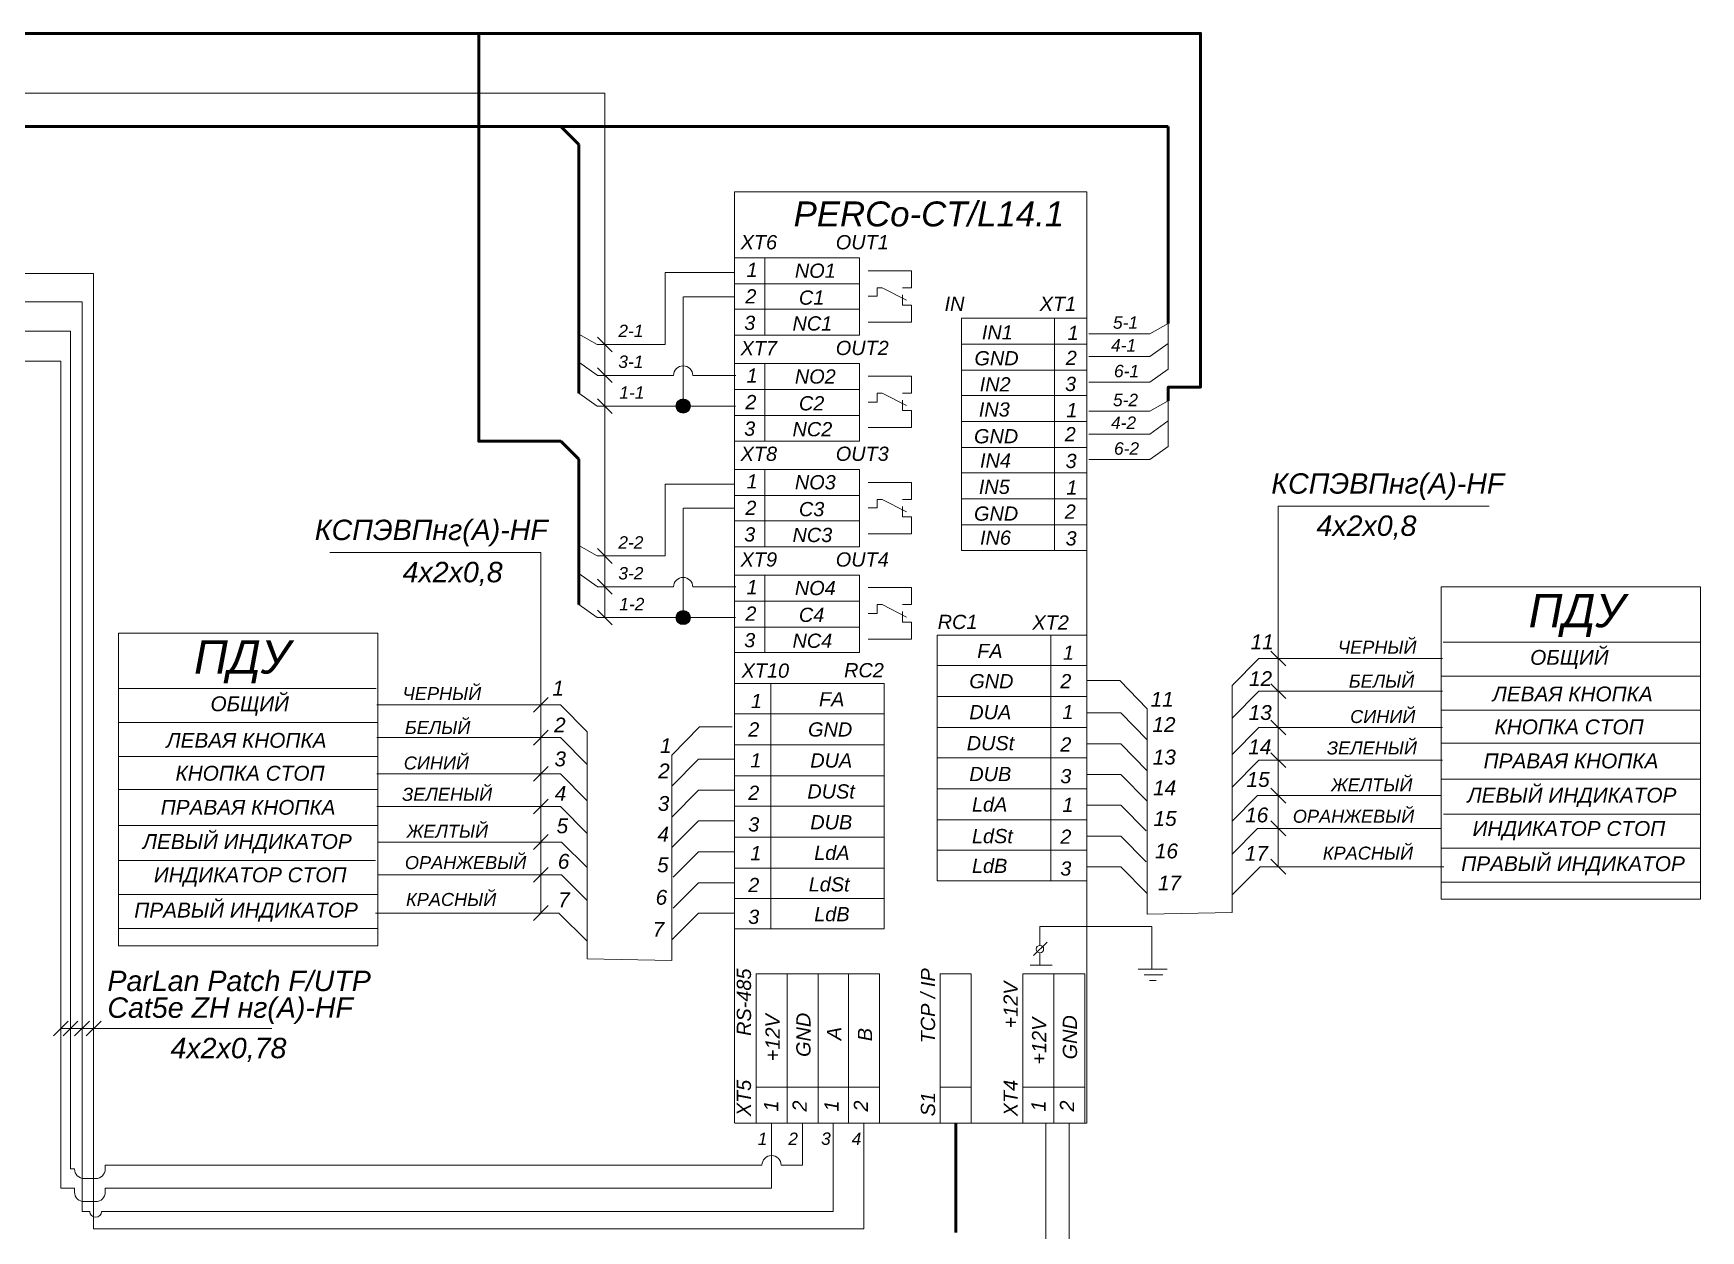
# Model space of a CAD drawing. Header units: millimetres. Extents: x -197802 to 287448, y -91833 to 169529.
# Drawn here: x 263373 to 287309, y 103395 to 120591 of the extents above; entities that cross this region are included whole.
import ezdxf

# ---------------------------------------------------------------- set-up
doc = ezdxf.new("R2010")
doc.units = ezdxf.units.MM
doc.layers.add('СКУД', color=7, linetype='Continuous')
doc.layers.add('Слой 1', color=7, linetype='Continuous')
doc.styles.get("Standard").update_dxf_attribs({"font": 'arial.ttf'})

msp = doc.modelspace()

# ---------------------------------------------------------------- hatches: boundary and pattern name
at = {"layer": 'СКУД', "lineweight": 18, "true_color": 0x000000}
h = msp.add_hatch(dxfattribs=at)
h.set_pattern_fill('ANGLE', color=18, scale=0.924)
h.set_pattern_definition([(0, (240727.426, 156901.567), (0, 6.45414), [4.69392, -1.76022]), (90, (240727.426, 156901.567), (-6.45414, 4e-16), [4.69392, -1.76022])])
h.paths.add_polyline_path([(272602, 115238), (272702, 115238), (272803, 115238, -0.999967)])
h.paths.add_polyline_path([(272702, 115338, -0.414214), (272803, 115238), (272702, 115238)])
h.paths.add_polyline_path([(272702, 115338), (272702, 115238), (272602, 115238, -0.414233)])
h = msp.add_hatch(dxfattribs=at)
h.set_pattern_fill('ANGLE', color=18, scale=0.924)
h.set_pattern_definition([(0, (240727.426, 153863.5725), (0, 6.45414), [4.69392, -1.76022]), (90, (240727.426, 153863.5725), (-6.45414, 4e-16), [4.69392, -1.76022])])
h.paths.add_polyline_path([(272602, 112200), (272702, 112200), (272803, 112200, -0.999967)])
h.paths.add_polyline_path([(272702, 112300, -0.414214), (272803, 112200), (272702, 112200)])
h.paths.add_polyline_path([(272702, 112300), (272702, 112200), (272602, 112200, -0.414233)])

# ---------------------------------------------------------------- linework, layer by layer
at = {"color": 251, "lineweight": 18, "true_color": 0x636466}
msp.add_lwpolyline([(278034, 116501), (278034, 113166)], dxfattribs=at)
at = {"layer": 'СКУД', "color": 18, "lineweight": 18, "true_color": 0x000000}
for p, q in [((271579, 119730), (255156, 119730)), ((271579, 112200), (271579, 119730)), ((271473, 116229), (271685, 116017)), ((271473, 115789), (271685, 115577)), ((271473, 115344), (271685, 115132)), ((282111, 113801), (284274, 113801)), ((269794, 113135), (267630, 113135)), ((271473, 113191), (271685, 112979)), ((271473, 112751), (271685, 112539)), ((271473, 112306), (271685, 112094)), ((281140, 111719), (281352, 111507)), ((281140, 111248), (281352, 111036)), ((270764, 111053), (270552, 110841)), ((281140, 110729), (281352, 110517)), ((270764, 110582), (270552, 110370)), ((281140, 110258), (281352, 110046)), ((270764, 110063), (270552, 109850)), ((281140, 109750), (281352, 109537)), ((270764, 109592), (270552, 109380)), ((281140, 109279), (281352, 109067)), ((270764, 109083), (270552, 108871)), ((281140, 108729), (281352, 108517)), ((270764, 108613), (270552, 108401)), ((270764, 108063), (270552, 107851)), ((263874, 106405), (263662, 106193)), ((264425, 106299), (263768, 106299)), ((264011, 106405), (263799, 106193)), ((264178, 106405), (263966, 106193)), ((263999, 106299), (265411, 106299)), ((264345, 106405), (264133, 106193)), ((264425, 106299), (265384, 106299)), ((265384, 106299), (266796, 106299))]:
    msp.add_line(p, q, dxfattribs=at)
at = {"layer": 'СКУД', "color": 5, "lineweight": 18}
for p, q in [((261947, 117143), (264239, 117143)), ((264239, 117143), (264239, 103423)), ((275298, 104938), (275298, 104347)), ((275298, 103682), (275298, 104347)), ((275298, 103682), (275298, 103423)), ((274680, 103423), (264239, 103423)), ((274680, 103423), (275298, 103423))]:
    msp.add_line(p, q, dxfattribs=at)
at = {"layer": 'СКУД', "lineweight": 18}
for p, q in [((279666, 116025), (279666, 116426)), ((271467, 116123), (271487, 116123)), ((271467, 115683), (271473, 115678)), ((271473, 115678), (271487, 115678)), ((279666, 114913), (279666, 115314)), ((271467, 113085), (271487, 113085)), ((271467, 112645), (271473, 112640)), ((271473, 112640), (271487, 112640))]:
    msp.add_line(p, q, dxfattribs=at)
at = {"layer": 'СКУД', "color": 241, "lineweight": 18, "true_color": 0xf7abae}
for p, q in [((263905, 116313), (263905, 104336)), ((274416, 104938), (274416, 104336)), ((278245, 104364), (278245, 104938)), ((278245, 103700), (278245, 104364)), ((264102, 104144), (264268, 104144)), ((273833, 104336), (264406, 104336)), ((278245, 103441), (278245, 103700)), ((278245, 103423), (278245, 103441)), ((278245, 103423), (278245, 103119))]:
    msp.add_line(p, q, dxfattribs=at)
at = {"layer": 'СКУД', "color": 7, "lineweight": 18}
for p, q in [((278844, 116276), (279403, 116276)), ((278844, 115948), (279403, 115948)), ((278844, 115581), (279403, 115581)), ((278844, 115164), (279403, 115164)), ((278844, 114836), (279403, 114836)), ((278844, 114470), (279403, 114470))]:
    msp.add_line(p, q, dxfattribs=at)
at = {"layer": 'СКУД', "color": 1, "lineweight": 18}
for p, q in [((263768, 104004), (263768, 115885)), ((273971, 104938), (273971, 104087)), ((277909, 104364), (277909, 104938)), ((277909, 103700), (277909, 104364)), ((263964, 104004), (263768, 104004)), ((273971, 104004), (264406, 104004)), ((273971, 104004), (273971, 104087)), ((264102, 103812), (264268, 103812)), ((277909, 103441), (277909, 103700)), ((277909, 103423), (277909, 103441)), ((277909, 103423), (277909, 103073))]:
    msp.add_line(p, q, dxfattribs=at)
at = {"layer": 'СКУД', "color": 7, "lineweight": 15}
for p, q in [((287077, 111849), (287309, 111849)), ((287011, 111359), (287309, 111359)), ((264827, 111183), (264595, 111183)), ((278969, 111296), (278498, 111296)), ((287011, 110869), (287309, 110869)), ((264894, 110693), (264595, 110693)), ((272936, 110630), (273407, 110630)), ((287011, 110398), (287309, 110398)), ((264894, 110203), (264595, 110203)), ((287011, 109879), (287309, 109879)), ((264894, 109732), (264595, 109732)), ((264894, 109213), (264595, 109213)), ((287085, 109379), (287309, 109379)), ((264820, 108713), (264595, 108713)), ((287050, 108889), (287309, 108889)), ((264855, 108223), (264595, 108223)), ((287050, 108399), (287309, 108399)), ((264855, 107733), (264595, 107733))]:
    msp.add_line(p, q, dxfattribs=at)
at = {"layer": 'СКУД', "color": 7, "lineweight": 20}
for p, q in [((278498, 110831), (278983, 110831)), ((279365, 108236), (279365, 110890)), ((278498, 110386), (278983, 110386)), ((272539, 107570), (272539, 110224)), ((273441, 110165), (272922, 110165)), ((278498, 109949), (278983, 109949)), ((273441, 109720), (272922, 109720)), ((278498, 109504), (278983, 109504)), ((273441, 109283), (272922, 109283)), ((278498, 109059), (278983, 109059)), ((273441, 108838), (272922, 108838)), ((278498, 108623), (278983, 108623)), ((273441, 108393), (272922, 108393)), ((273441, 107957), (272922, 107957))]:
    msp.add_line(p, q, dxfattribs=at)
at = {"layer": 'СКУД', "color": 40, "lineweight": 18, "true_color": 0xf8d731}
for p, q in [((274857, 104679), (274857, 104938)), ((274857, 104015), (274857, 104679)), ((274857, 103755), (274857, 104015)), ((264185, 103672), (264073, 103672)), ((274513, 103672), (264352, 103672)), ((274513, 103672), (274857, 103672)), ((274857, 103672), (274857, 103755))]:
    msp.add_line(p, q, dxfattribs=at)
at = {"layer": 'СКУД', "color": 7, "lineweight": 53}
msp.add_line((276615, 104364), (276615, 104938), dxfattribs=at)
at = {"layer": 'СКУД', "lineweight": 53}
for points in [[(279975, 120591), (222179, 120591), (222179, 111254)], [(270947, 114733), (269768, 114733), (269768, 120591)], [(279666, 115314), (279666, 115510), (280129, 115510), (280129, 120591), (279975, 120591)], [(279666, 119251), (244066, 119251), (244066, 107894)], [(271204, 115425), (271204, 118993)], [(271204, 112387), (271204, 114475)]]:
    msp.add_lwpolyline(points, dxfattribs=at)
at = {"layer": 'СКУД', "color": 7, "lineweight": 53}
for points in [[(271204, 118993), (270947, 119251)], [(279666, 116426), (279666, 119251)], [(271204, 114475), (270947, 114733)], [(276615, 103700), (276615, 104364)], [(276615, 103441), (276615, 103700)], [(276615, 103368), (276615, 103441)]]:
    msp.add_lwpolyline(points, dxfattribs=at)
at = {"layer": 'СКУД', "color": 7, "lineweight": 18}
for points in [[(273438, 117154), (272445, 117154)], [(272445, 117154), (272445, 116123)], [(272702, 116809), (272702, 115238)], [(273438, 116809), (272707, 116809)], [(279403, 116276), (279666, 116426)], [(271467, 116123), (271204, 116273)], [(271487, 116123), (272445, 116123)], [(278525, 116276), (278844, 116276)], [(279403, 115948), (279666, 116136)], [(271467, 115683), (271204, 115870)], [(278525, 115948), (278844, 115948)], [(279666, 116025), (279666, 115769)], [(271487, 115678), (272565, 115678)], [(272840, 115678), (273458, 115678)], [(279403, 115581), (279666, 115769)], [(271467, 115238), (271204, 115425)], [(278525, 115581), (278844, 115581)], [(271467, 115238), (273453, 115238)], [(278525, 115164), (278844, 115164)], [(279403, 115164), (279666, 115314)], [(279403, 114836), (279666, 115024)], [(279666, 114913), (279666, 114657)], [(278525, 114836), (278844, 114836)], [(279403, 114470), (279666, 114657)], [(278525, 114470), (278844, 114470)], [(273438, 114116), (272445, 114116)], [(272445, 114116), (272445, 113085)], [(272702, 113771), (272702, 112200)], [(273438, 113771), (272707, 113771)], [(271467, 113085), (271204, 113235)], [(271487, 113085), (272445, 113085)], [(271467, 112645), (271204, 112832)], [(271487, 112640), (272565, 112640)], [(272840, 112640), (273458, 112640)], [(283584, 112643), (283584, 108154)], [(283584, 112643), (287309, 112643)], [(287309, 112643), (287309, 108154)], [(271467, 112200), (271204, 112387)], [(271467, 112200), (273453, 112200)], [(268320, 111977), (264595, 111977)], [(264595, 111977), (264595, 107487)], [(268320, 111977), (268320, 107487)], [(277979, 111948), (277979, 111511)], [(276350, 111511), (278498, 111511)], [(277979, 111511), (277979, 111066)], [(273960, 111255), (273960, 110818)], [(277979, 111066), (277979, 110621)], [(275589, 110818), (273441, 110818)], [(273960, 110818), (273960, 110373)], [(277979, 110621), (277979, 110185)], [(273960, 110373), (273960, 109928)], [(277979, 110185), (277979, 109740)], [(273960, 109928), (273960, 109492)], [(277979, 109740), (277979, 109295)], [(273960, 109492), (273960, 109047)], [(277979, 109295), (277979, 108859)], [(273960, 109047), (273960, 108602)], [(277979, 108859), (277979, 108422)], [(273960, 108602), (273960, 108165)], [(273960, 108165), (273960, 107729)], [(283623, 108154), (283584, 108154)], [(283623, 108154), (287309, 108154)], [(268281, 107487), (264595, 107487)], [(268281, 107487), (268320, 107487)], [(274195, 105458), (273750, 105458)], [(274640, 105458), (274195, 105458)], [(275076, 105458), (274640, 105458)], [(275521, 105458), (275076, 105458)], [(276838, 105458), (276393, 105458)], [(278021, 105458), (277576, 105458)], [(278466, 105458), (278021, 105458)]]:
    msp.add_lwpolyline(points, dxfattribs=at)
at = {"layer": 'СКУД', "color": 40, "lineweight": 18, "true_color": 0xf8d731}
for points in [[(261781, 116737), (264073, 116737)], [(264073, 103672), (264073, 116737), (264072, 116737)]]:
    msp.add_lwpolyline(points, dxfattribs=at)
at = {"layer": 'СКУД', "color": 241, "lineweight": 18, "true_color": 0xf7abae}
for points in [[(261614, 116313), (263905, 116313)], [(263964, 104282), (263905, 104282), (263905, 104336)], [(264406, 104282), (264406, 104336)], [(274416, 104336), (274109, 104336)]]:
    msp.add_lwpolyline(points, dxfattribs=at)
at = {"layer": 'СКУД', "color": 1, "lineweight": 18}
for points in [[(261477, 115885), (263768, 115885)], [(263964, 103950), (263964, 104004)], [(264406, 103950), (264406, 104004)]]:
    msp.add_lwpolyline(points, dxfattribs=at)
at = {"layer": 'СКУД', "color": 18, "lineweight": 18, "true_color": 0x000000}
for points in [[(281246, 108623), (281246, 113801), (284274, 113801)], [(270658, 107957), (270658, 113135), (267630, 113135)]]:
    msp.add_lwpolyline(points, dxfattribs=at)
at = {"layer": 'СКУД', "color": 7, "lineweight": 15}
for points in [[(283612, 111849), (287077, 111849)], [(283584, 111359), (287011, 111359)], [(268293, 111183), (264827, 111183)], [(283584, 110869), (287011, 110869)], [(268320, 110693), (264894, 110693)], [(283584, 110398), (287011, 110398)], [(268320, 110203), (264894, 110203)], [(283584, 109879), (287011, 109879)], [(268320, 109732), (264894, 109732)], [(268320, 109213), (264894, 109213)], [(283619, 109379), (287085, 109379)], [(268285, 108713), (264820, 108713)], [(283584, 108889), (287050, 108889)], [(268320, 108223), (264855, 108223)], [(283584, 108399), (287050, 108399)], [(268320, 107733), (264855, 107733)]]:
    msp.add_lwpolyline(points, dxfattribs=at)
at = {"layer": 'СКУД', "color": 7, "lineweight": 20}
for points in [[(280583, 111226), (280965, 111613)], [(279365, 110889), (278969, 111296)], [(280583, 111226), (280583, 107965), (279365, 107942), (279365, 108236)], [(280583, 110755), (280965, 111142)], [(280965, 111142), (283602, 111142)], [(271322, 110560), (270939, 110947)], [(279365, 110444), (278983, 110831)], [(272539, 110223), (272936, 110630)], [(280583, 110236), (280965, 110623)], [(270939, 110476), (268302, 110476)], [(271322, 110089), (270939, 110476)], [(271322, 110560), (271322, 107299), (272539, 107276), (272539, 107570)], [(279365, 109999), (278983, 110386)], [(272539, 109778), (272922, 110165)], [(280583, 109765), (280965, 110152)], [(271322, 109570), (270939, 109957)], [(279365, 109562), (278983, 109949)], [(272539, 109333), (272922, 109720)], [(280583, 109275), (280947, 109644)], [(271322, 109099), (270939, 109486)], [(279347, 109136), (278983, 109504)], [(272539, 108896), (272922, 109283)], [(280583, 108804), (280947, 109173)], [(271322, 108609), (270957, 108977)], [(279347, 108691), (278983, 109059)], [(272557, 108470), (272922, 108838)], [(271322, 108138), (270957, 108507)], [(279365, 108236), (278983, 108623)], [(280583, 108217), (280985, 108623)], [(272557, 108025), (272922, 108393)], [(271322, 107551), (270919, 107957)], [(272539, 107570), (272922, 107957)]]:
    msp.add_lwpolyline(points, dxfattribs=at)
at = {"layer": 'СКУД', "color": 18, "lineweight": 20, "true_color": 0x000000}
for points in [[(280965, 111613), (283602, 111613)], [(270939, 110947), (268302, 110947)]]:
    msp.add_lwpolyline(points, dxfattribs=at)
at = {"layer": 'СКУД', "color": 5, "lineweight": 20}
for points in [[(280965, 110623), (283602, 110623)], [(270939, 109957), (268302, 109957)]]:
    msp.add_lwpolyline(points, dxfattribs=at)
at = {"layer": 'СКУД', "color": 3, "lineweight": 20}
for points in [[(280965, 110152), (283602, 110152)], [(270939, 109486), (268302, 109486)]]:
    msp.add_lwpolyline(points, dxfattribs=at)
at = {"layer": 'СКУД', "color": 40, "lineweight": 20, "true_color": 0xf8d731}
for points in [[(280947, 109644), (283584, 109644)], [(270957, 108977), (268320, 108977)]]:
    msp.add_lwpolyline(points, dxfattribs=at)
at = {"layer": 'СКУД', "color": 30, "lineweight": 20, "true_color": 0xf26722}
for points in [[(280947, 109173), (283584, 109173)], [(270957, 108507), (268320, 108507)]]:
    msp.add_lwpolyline(points, dxfattribs=at)
at = {"layer": 'СКУД', "color": 1, "lineweight": 20}
for points in [[(280985, 108623), (283622, 108623)], [(270919, 107957), (268283, 107957)]]:
    msp.add_lwpolyline(points, dxfattribs=at)
at = {"layer": 'СКУД', "color": 18, "true_color": 0x000000}
for centre in [(272702, 115238), (272702, 112200)]:
    msp.add_circle(centre, 101, dxfattribs=at)
at = {"layer": 'СКУД', "color": 7, "lineweight": 18}
for centre in [(272702, 115238), (272702, 112200)]:
    msp.add_circle(centre, 34.3, dxfattribs=at)
for centre in [(272702, 115678), (272702, 112640)]:
    msp.add_arc(centre, 138, 0, 180, dxfattribs=at)
at = {"layer": 'СКУД', "color": 241, "lineweight": 18, "true_color": 0xf7abae}
for centre, start, end in [((273971, 104336), 0, 180), ((264102, 104282), 180, 270), ((264268, 104282), 270, 0)]:
    msp.add_arc(centre, 138, start, end, dxfattribs=at)
at = {"layer": 'СКУД', "color": 1, "lineweight": 18}
for centre, start, end in [((264102, 103950), 180, 270), ((264268, 103950), 270, 0)]:
    msp.add_arc(centre, 138, start, end, dxfattribs=at)
at = {"layer": 'СКУД', "color": 40, "lineweight": 18, "true_color": 0xf8d731}
msp.add_arc((264268, 103672), 83.4, 180, 0, dxfattribs=at)
at = {"layer": 'СКУД', "lineweight": 0}
for points in [[(272760, 115228), (272760, 115198), (272737, 115174), (272707, 115174), (272678, 115174), (272654, 115198), (272654, 115228), (272654, 115257), (272678, 115281), (272707, 115281), (272737, 115281), (272760, 115257), (272760, 115228)], [(272760, 112190), (272760, 112160), (272737, 112137), (272707, 112137), (272678, 112137), (272654, 112160), (272654, 112190), (272654, 112219), (272678, 112243), (272707, 112243), (272737, 112243), (272760, 112219), (272760, 112190)]]:
    msp.add_open_spline(points, degree=3, knots=[0, 0, 0, 0, 1, 1, 1, 2, 2, 2, 3, 3, 3, 4, 4, 4, 4], dxfattribs=at)
at = {"layer": 'Слой 1', "color": 7, "lineweight": 9}
for p, q in [((273441, 118317), (273441, 104938)), ((278498, 118317), (273441, 118317)), ((278498, 104938), (278498, 118317)), ((275234, 117366), (273441, 117366)), ((273876, 117366), (273876, 116993)), ((275234, 116993), (275234, 117366)), ((275980, 117180), (275356, 117180)), ((275980, 116936), (275980, 117180)), ((273441, 116993), (275234, 116993)), ((273876, 116993), (273876, 116628)), ((275234, 116628), (275234, 116993)), ((275485, 116814), (275356, 116814)), ((275485, 116936), (275485, 116814)), ((275557, 116936), (275485, 116936)), ((275557, 116936), (275485, 116936)), ((275908, 116757), (275557, 116936)), ((275851, 116936), (275980, 116936)), ((275851, 116936), (275980, 116936)), ((275851, 116685), (275851, 116836)), ((273441, 116628), (275234, 116628)), ((273876, 116628), (273876, 116255)), ((275234, 116255), (275234, 116628)), ((275851, 116685), (275980, 116685)), ((275851, 116685), (275980, 116685)), ((275980, 116685), (275980, 116441)), ((275980, 116441), (275356, 116441)), ((276697, 116501), (278498, 116501)), ((276697, 116128), (276697, 116501)), ((275234, 116255), (273441, 116255)), ((276697, 116128), (278498, 116128)), ((276697, 115755), (276697, 116128)), ((273441, 115848), (275234, 115848)), ((273876, 115848), (273876, 115475)), ((275234, 115475), (275234, 115848)), ((275980, 115668), (275356, 115668)), ((275980, 115425), (275980, 115668)), ((278498, 115755), (276697, 115755)), ((276697, 115389), (276697, 115755)), ((273441, 115475), (275234, 115475)), ((273876, 115475), (273876, 115102)), ((275234, 115102), (275234, 115475)), ((275485, 115425), (275485, 115295)), ((275557, 115425), (275485, 115425)), ((275557, 115425), (275485, 115425)), ((275908, 115245), (275557, 115425)), ((275851, 115425), (275980, 115425)), ((275851, 115425), (275980, 115425)), ((278498, 115389), (276697, 115389)), ((276697, 115016), (276697, 115389)), ((275485, 115295), (275356, 115295)), ((275851, 115173), (275851, 115324)), ((275851, 115173), (275980, 115173)), ((275851, 115173), (275980, 115173)), ((275980, 115173), (275980, 114930)), ((275234, 115102), (273441, 115102)), ((273876, 115102), (273876, 114736)), ((275234, 114736), (275234, 115102)), ((275980, 114930), (275356, 114930)), ((276697, 115016), (278498, 115016)), ((276697, 114643), (276697, 115016)), ((273441, 114736), (275234, 114736)), ((278498, 114643), (276697, 114643)), ((276697, 114277), (276697, 114643)), ((275234, 114328), (273441, 114328)), ((273876, 114328), (273876, 113955)), ((275234, 113955), (275234, 114328)), ((276697, 114277), (278498, 114277)), ((276697, 113904), (276697, 114277)), ((273441, 113955), (275234, 113955)), ((273876, 113955), (273876, 113590)), ((275234, 113590), (275234, 113955)), ((275980, 114142), (275356, 114142)), ((275980, 113898), (275980, 114142)), ((275485, 113776), (275356, 113776)), ((275485, 113898), (275485, 113776)), ((275557, 113898), (275485, 113898)), ((275557, 113898), (275485, 113898)), ((275908, 113719), (275557, 113898)), ((275851, 113898), (275980, 113898)), ((275851, 113898), (275980, 113898)), ((275851, 113647), (275851, 113798)), ((276697, 113904), (278498, 113904)), ((276697, 113531), (276697, 113904)), ((273441, 113590), (275234, 113590)), ((273876, 113590), (273876, 113217)), ((275234, 113217), (275234, 113590)), ((275851, 113647), (275980, 113647)), ((275851, 113647), (275980, 113647)), ((275980, 113647), (275980, 113403)), ((278498, 113531), (276697, 113531)), ((276697, 113166), (276697, 113531)), ((275234, 113217), (273441, 113217)), ((275980, 113403), (275356, 113403)), ((276697, 113166), (278498, 113166)), ((273441, 112810), (275234, 112810)), ((273876, 112810), (273876, 112437)), ((275234, 112437), (275234, 112810)), ((275980, 112630), (275356, 112630)), ((275980, 112387), (275980, 112630)), ((273441, 112437), (275234, 112437)), ((273876, 112437), (273876, 112064)), ((275234, 112064), (275234, 112437)), ((275485, 112387), (275485, 112257)), ((275557, 112387), (275485, 112387)), ((275557, 112387), (275485, 112387)), ((275908, 112207), (275557, 112387)), ((275851, 112387), (275980, 112387)), ((275851, 112387), (275980, 112387)), ((275851, 112135), (275851, 112286)), ((275234, 112064), (273441, 112064)), ((273876, 112064), (273876, 111698)), ((275234, 111698), (275234, 112064)), ((275485, 112257), (275356, 112257)), ((275851, 112135), (275980, 112135)), ((275851, 112135), (275980, 112135)), ((275980, 112135), (275980, 111892)), ((275980, 111892), (275356, 111892)), ((273441, 111698), (275234, 111698)), ((279432, 107766), (277824, 107766)), ((277824, 107492), (277824, 107766)), ((279431, 107147), (279431, 107765)), ((277926, 107540), (277730, 107347)), ((277824, 107386), (277824, 107207)), ((277998, 107207), (277683, 107207)), ((279648, 107151), (279232, 107151)), ((279588, 107071), (279318, 107071)), ((279494, 106989), (279399, 106989)), ((273447, 104938), (278498, 104938))]:
    msp.add_line(p, q, dxfattribs=at)
for points in [[(278498, 111948), (276350, 111948)], [(276350, 111511), (276350, 111948)], [(276350, 111066), (276350, 111511)], [(273441, 111255), (275589, 111255)], [(275589, 110818), (275589, 111255)], [(276350, 110621), (276350, 111066)], [(276350, 111066), (278498, 111066)], [(275589, 110373), (275589, 110818)], [(278498, 110621), (276350, 110621)], [(276350, 110185), (276350, 110621)], [(275589, 110373), (273441, 110373)], [(275589, 109928), (275589, 110373)], [(278498, 110185), (276350, 110185)], [(276350, 109740), (276350, 110185)], [(273441, 109928), (275589, 109928)], [(275589, 109492), (275589, 109928)], [(276350, 109295), (276350, 109740)], [(276350, 109740), (278498, 109740)], [(273441, 109492), (275589, 109492)], [(275589, 109047), (275589, 109492)], [(278498, 109295), (276350, 109295)], [(276350, 108859), (276350, 109295)], [(275589, 109047), (273441, 109047)], [(275589, 108602), (275589, 109047)], [(276350, 108422), (276350, 108859)], [(276350, 108859), (278498, 108859)], [(273441, 108602), (275589, 108602)], [(275589, 108165), (275589, 108602)], [(278498, 108422), (276350, 108422)], [(275589, 108165), (273441, 108165)], [(275589, 107729), (275589, 108165)], [(273441, 107729), (275589, 107729)], [(273750, 107086), (274195, 107086)], [(273750, 104938), (273750, 107086)], [(274195, 107086), (274640, 107086)], [(274195, 104938), (274195, 107086)], [(274640, 107086), (274640, 104938)], [(274640, 107086), (275076, 107086)], [(275076, 107086), (275076, 104938)], [(275076, 107086), (275521, 107086)], [(275521, 104938), (275521, 107086)], [(276393, 107086), (276838, 107086)], [(276393, 104938), (276393, 107086)], [(276838, 107086), (276838, 104938)], [(277576, 107086), (278021, 107086)], [(277576, 104938), (277576, 107086)], [(278021, 107086), (278466, 107086)], [(278021, 104938), (278021, 107086)], [(278466, 107086), (278466, 104938)]]:
    msp.add_lwpolyline(points, dxfattribs=at)
msp.add_open_spline([(277877, 107439), (277877, 107410), (277853, 107386), (277824, 107386), (277794, 107386), (277770, 107410), (277770, 107439), (277770, 107469), (277794, 107492), (277824, 107492), (277853, 107492), (277877, 107469), (277877, 107439)], degree=3, knots=[0, 0, 0, 0, 1, 1, 1, 2, 2, 2, 3, 3, 3, 4, 4, 4, 4], dxfattribs=at)

# ---------------------------------------------------------------- texts
at = {"layer": 'СКУД', "color": 7}
for s, insert, char_height, attachment_point in [('{\\fArial|b0|i1|c204|p34;PERCo-CT/L14.1}', (274288, 117814), 357.29, 7), ('\\fArial|b0|i1|c0|p34;\\W1;XT6', (273527, 117486), 204.17, 7), ('\\fArial|b0|i1|c0|p34;\\W1;OUT1', (274893, 117486), 204.17, 7), ('\\fArial|b0|i1|c0|p34;\\W1;1', (273612, 117093), 204.17, 7), ('\\fArial|b0|i1|c0|p34;\\W1;NO1', (274306, 117077), 204.17, 7), ('\\fArial|b0|i1|c0|p34;\\W1;2', (273595, 116712), 204.17, 7), ('\\fArial|b0|i1|c0|p34;\\W1;С1', (274364, 116691), 204.17, 7), ('\\fArial|b0|i1|c0|p34;\\W1;IN', (276455, 116605), 204.17, 7), ('\\fArial|b0|i1|c0|p34;\\W1;XT1', (277821, 116605), 204.17, 7), ('\\fArial|b0|i1|c0|p34;\\W1;3', (273578, 116328), 204.17, 7), ('\\fArial|b0|i1|c0|p34;\\W1;NС1', (274272, 116320), 204.17, 7), ('\\fArial|b0|i1|c0|p34;\\W1;IN1', (276990, 116195), 204.17, 7), ('\\fArial|b0|i1|c0|p34;\\W1;1', (278221, 116187), 204.17, 7), ('{\\fArial|b0|i1|c204|p34;5-1}', (278872, 116346), 178.65, 7), ('{\\fArial|b0|i1|c204|p34;XT7}', (273527, 115968), 204.17, 7), ('{\\fArial|b0|i1|c204|p34;OUT2}', (274893, 115968), 204.17, 7), ('\\fArial|b0|i1|c0|p34;\\W1;GND', (276884, 115820), 204.17, 7), ('\\fArial|b0|i1|c0|p34;\\W1;2', (278195, 115828), 204.17, 7), ('\\fArial|b0|i1|c0|p34;\\W1;1', (273612, 115574), 204.17, 7), ('{\\fArial|b0|i1|c204|p34;NO2}', (274306, 115558), 204.17, 7), ('\\fArial|b0|i1|c0|p34;\\W1;IN2', (276959, 115448), 204.17, 7), ('\\fArial|b0|i1|c0|p34;\\W1;3', (278184, 115451), 204.17, 7), ('{\\fArial|b0|i1|c204|p34;6-1}', (278887, 115649), 178.65, 7), ('\\fArial|b0|i1|c0|p34;\\W1;2', (273595, 115193), 204.17, 7), ('{\\fArial|b0|i1|c204|p34;С2}', (274364, 115173), 204.17, 7), ('{\\fArial|b0|i1|c204|p34;5-2}', (278872, 115234), 178.65, 7), ('\\fArial|b0|i1|c0|p34;\\W1;IN3', (276947, 115084), 204.17, 7), ('\\fArial|b0|i1|c0|p34;\\W1;1', (278203, 115078), 204.17, 7), ('\\fArial|b0|i1|c0|p34;\\W1;3', (273578, 114809), 204.17, 7), ('{\\fArial|b0|i1|c204|p34;NС2}', (274272, 114801), 204.17, 7), ('\\fArial|b0|i1|c0|p34;\\W1;GND', (276878, 114700), 204.17, 7), ('\\fArial|b0|i1|c0|p34;\\W1;2', (278180, 114732), 204.17, 7), ('{\\fArial|b0|i1|c204|p34;XT8}', (273527, 114448), 204.17, 7), ('{\\fArial|b0|i1|c204|p34;OUT3}', (274893, 114448), 204.17, 7), ('{\\fArial|b0|i1|c204|p34;6-2}', (278887, 114537), 178.65, 7), ('\\fArial|b0|i1|c0|p34;\\W1;IN4', (276964, 114354), 204.17, 7), ('\\fArial|b0|i1|c0|p34;\\W1;3', (278192, 114345), 204.17, 7), ('\\fArial|b0|i1|c0|p34;\\W1;1', (273612, 114055), 204.17, 7), ('{\\fArial|b0|i1|c204|p34;NO3}', (274306, 114039), 204.17, 7), ('{\\fArial|b0|i1|c204|p34;IN5}', (276947, 113973), 204.17, 7), ('{\\fArial|b0|i1|c204|p34;КСПЭВПнг(А)-HF}', (281145, 113891), 293.39, 7), ('\\fArial|b0|i1|c0|p34;\\W1;1', (278203, 113966), 204.17, 7), ('\\fArial|b0|i1|c0|p34;\\W1;2', (273595, 113674), 204.17, 7), ('{\\fArial|b0|i1|c204|p34;С3}', (274364, 113653), 204.17, 7), ('\\fArial|b0|i1|c0|p34;\\W1;GND', (276878, 113589), 204.17, 7), ('\\fArial|b0|i1|c0|p34;\\W1;2', (278180, 113620), 204.17, 7), ('{\\fArial|b0|i1|c204|p34;КСПЭВПнг(А)-HF}', (270759, 113225), 293.39, 9), ('\\fArial|b0|i1|c0|p34;\\W1;3', (273578, 113290), 204.17, 7), ('{\\fArial|b0|i1|c204|p34;NС3}', (274272, 113282), 204.17, 7), ('{\\fArial|b0|i1|c204|p34;4х2х0,8}', (281794, 113319), 293.39, 7), ('{\\fArial|b0|i1|c204|p34;IN6}', (276964, 113243), 204.17, 7), ('\\fArial|b0|i1|c0|p34;\\W1;3', (278192, 113233), 204.17, 7), ('{\\fArial|b0|i1|c204|p34;4х2х0,8}', (270110, 112653), 293.39, 9), ('{\\fArial|b0|i1|c204|p34;XT9}', (273527, 112930), 204.17, 7), ('{\\fArial|b0|i1|c204|p34;OUT4}', (274893, 112930), 204.17, 7), ('\\fArial|b0|i1|c0|p34;\\W1;1', (273612, 112536), 204.17, 7), ('{\\fArial|b0|i1|c204|p34;NO4}', (274306, 112520), 204.17, 7), ('\\fArial|b0|i1|c0|p34;\\W1;ПДУ', (284839, 111922), 479.92, 7), ('\\fArial|b0|i1|c0|p34;\\W1;2', (273595, 112155), 204.17, 7), ('{\\fArial|b0|i1|c204|p34;С4}', (274364, 112135), 204.17, 7), ('{\\fArial|b0|i1|c204|p34;RC1}', (276356, 112033), 204.17, 7), ('\\fArial|b0|i1|c0|p34;\\W1;XT2', (277716, 112028), 204.17, 7), ('\\fArial|b0|i1|c0|p34;\\W1;ПДУ', (267066, 111256), 479.92, 9), ('\\fArial|b0|i1|c0|p34;\\W1;3', (273578, 111771), 204.17, 7), ('{\\fArial|b0|i1|c204|p34;NС4}', (274272, 111763), 204.17, 7), ('\\fArial|b0|i1|c0|p34;\\W1;FA', (276923, 111618), 204.17, 7), ('\\fArial|b0|i1|c0|p34;\\W1;1', (278154, 111594), 204.17, 7), ('\\fArial|b0|i1|c0|p34;\\W1;ЧЕРНЫЙ', (282101, 111682), 186.63, 7), ('\\fArial|b0|i1|c0|p34;\\W1;ОБЩИЙ', (284861, 111460), 213.3, 7), ('{\\fArial|b0|i1|c204|p34;XT10}', (274222, 111334), 204.17, 9), ('{\\fArial|b0|i1|c204|p34;RC2}', (275583, 111340), 204.17, 9), ('\\fArial|b0|i1|c0|p34;\\W1;GND', (276810, 111182), 204.17, 7), ('\\fArial|b0|i1|c0|p34;\\W1;2', (278116, 111185), 204.17, 7), ('{\\fArial|b0|i1|c204|p34;12}', (280825, 111217), 213.3, 7), ('\\fArial|b0|i1|c0|p34;\\W1;БЕЛЫЙ', (282258, 111192), 186.63, 7), ('\\fArial|b0|i1|c0|p34;\\W1;ОБЩИЙ', (267043, 110794), 213.3, 9), ('\\fArial|b0|i1|c0|p34;\\W1;ЧЕРНЫЙ', (269803, 111016), 186.63, 9), ('\\fArial|b0|i1|c0|p34;\\W1;1', (273675, 110901), 204.17, 7), ('\\fArial|b0|i1|c0|p34;\\W1;FA', (275016, 110925), 204.17, 9), ('{\\fArial|b0|i1|c204|p34;11}', (279744, 110920), 213.3, 9), ('\\fArial|b0|i1|c0|p34;\\W1;ЛЕВАЯ КНОПКА', (284322, 110994), 213.3, 7), ('\\fArial|b0|i1|c0|p34;\\W1;DUA', (276810, 110737), 204.17, 7), ('\\fArial|b0|i1|c0|p34;\\W1;1', (278146, 110742), 204.17, 7), ('{\\fArial|b0|i1|c204|p34;13}', (280820, 110727), 213.3, 7), ('\\fArial|b0|i1|c0|p34;\\W1;СИНИЙ', (282277, 110683), 186.63, 7), ('\\fArial|b0|i1|c0|p34;\\W1;БЕЛЫЙ', (269647, 110526), 186.63, 9), ('\\fArial|b0|i1|c0|p34;\\W1;2', (271015, 110551), 213.3, 9), ('\\fArial|b0|i1|c0|p34;\\W1;2', (273636, 110492), 204.17, 7), ('\\fArial|b0|i1|c0|p34;\\W1;GND', (275129, 110489), 204.17, 9), ('{\\fArial|b0|i1|c204|p34;12}', (279770, 110557), 213.3, 9), ('\\fArial|b0|i1|c0|p34;\\W1;КНОПКА СТОП', (284350, 110521), 213.3, 7), ('\\fArial|b0|i1|c0|p34;\\W1;ЛЕВАЯ КНОПКА', (267582, 110328), 213.3, 9), ('{\\fArial|b0|i1|c204|p34;1}', (272370, 110254), 213.3, 7), ('\\fArial|b0|i1|c0|p34;\\W1;DUSt', (276773, 110292), 204.17, 7), ('\\fArial|b0|i1|c0|p34;\\W1;2', (278116, 110276), 204.17, 7), ('{\\fArial|b0|i1|c204|p34;14}', (280815, 110237), 213.3, 7), ('\\fArial|b0|i1|c0|p34;\\W1;ЗЕЛЕНЫЙ', (281944, 110232), 186.63, 7), ('\\fArial|b0|i1|c0|p34;\\W1;СИНИЙ', (269627, 110016), 186.63, 9), ('\\fArial|b0|i1|c0|p34;\\W1;3', (271020, 110061), 213.3, 9), ('\\fArial|b0|i1|c0|p34;\\W1;2', (272343, 109891), 213.3, 7), ('\\fArial|b0|i1|c0|p34;\\W1;1', (273666, 110048), 204.17, 7), ('\\fArial|b0|i1|c0|p34;\\W1;DUA', (275129, 110044), 204.17, 9), ('{\\fArial|b0|i1|c204|p34;13}', (279775, 110087), 213.3, 9), ('\\fArial|b0|i1|c0|p34;\\W1;ПРАВАЯ КНОПКА', (284193, 110032), 213.3, 7), ('\\fArial|b0|i1|c0|p34;\\W1;КНОПКА СТОП', (267554, 109855), 213.3, 9), ('\\fArial|b0|i1|c0|p34;\\W1;DUB', (276810, 109849), 204.17, 7), ('\\fArial|b0|i1|c0|p34;\\W1;3', (278116, 109818), 204.17, 7), ('{\\fArial|b0|i1|c204|p34;15}', (280790, 109766), 213.3, 7), ('\\fArial|b0|i1|c0|p34;\\W1;ЖЕЛТЫЙ', (282003, 109702), 186.63, 7), ('\\fArial|b0|i1|c0|p34;\\W1;ЗЕЛЕНЫЙ', (269960, 109566), 186.63, 9), ('\\fArial|b0|i1|c0|p34;\\W1;4', (271025, 109570), 213.3, 9), ('\\fArial|b0|i1|c0|p34;\\W1;3', (272338, 109421), 213.3, 7), ('\\fArial|b0|i1|c0|p34;\\W1;2', (273636, 109582), 204.17, 7), ('\\fArial|b0|i1|c0|p34;\\W1;DUSt', (275166, 109599), 204.17, 9), ('\\fArial|b0|i1|c0|p34;\\W1;LdA', (276848, 109411), 204.17, 7), ('{\\fArial|b0|i1|c204|p34;14}', (279780, 109649), 213.3, 9), ('\\fArial|b0|i1|c0|p34;\\W1;ЛЕВЫЙ ИНДИКАТОР', (283961, 109481), 213.3, 7), ('\\fArial|b0|i1|c0|p34;\\W1;ПРАВАЯ КНОПКА', (267711, 109366), 213.3, 9), ('\\fArial|b0|i1|c0|p34;\\W1;1', (278146, 109409), 204.17, 7), ('{\\fArial|b0|i1|c204|p34;15}', (279786, 109205), 213.3, 9), ('{\\fArial|b0|i1|c204|p34;16}', (280771, 109256), 213.3, 7), ('\\fArial|b0|i1|c0|p34;\\W1;ОРАНЖЕВЫЙ', (281454, 109251), 186.63, 7), ('\\fArial|b0|i1|c0|p34;\\W1;ЛЕВЫЙ ИНДИКАТОР', (267944, 108815), 213.3, 9), ('\\fArial|b0|i1|c0|p34;\\W1;ЖЕЛТЫЙ', (269901, 109036), 186.63, 9), ('\\fArial|b0|i1|c0|p34;\\W1;5', (271050, 109100), 213.3, 9), ('\\fArial|b0|i1|c0|p34;\\W1;4', (272333, 108982), 213.3, 7), ('\\fArial|b0|i1|c0|p34;\\W1;3', (273636, 109125), 204.17, 7), ('\\fArial|b0|i1|c0|p34;\\W1;DUB', (275129, 109156), 204.17, 9), ('\\fArial|b0|i1|c0|p34;\\W1;LdSt', (276848, 108957), 204.17, 7), ('\\fArial|b0|i1|c0|p34;\\W1;2', (278116, 108951), 204.17, 7), ('\\fArial|b0|i1|c0|p34;\\W1;ИНДИКАТОР СТОП', (284035, 109003), 213.3, 7), ('\\fArial|b0|i1|c0|p34;\\W1;1', (273666, 108715), 204.17, 7), ('\\fArial|b0|i1|c0|p34;\\W1;LdA', (275091, 108717), 204.17, 9), ('{\\fArial|b0|i1|c204|p34;16}', (279806, 108739), 213.3, 9), ('{\\fArial|b0|i1|c204|p34;17}', (280766, 108707), 213.3, 7), ('\\fArial|b0|i1|c0|p34;\\W1;КРАСНЫЙ', (281885, 108722), 186.63, 7), ('\\fArial|b0|i1|c0|p34;\\W1;ОРАНЖЕВЫЙ', (270450, 108585), 186.63, 9), ('\\fArial|b0|i1|c0|p34;\\W1;6', (271069, 108590), 213.3, 9), ('\\fArial|b0|i1|c0|p34;\\W1;5', (272327, 108539), 213.3, 7), ('\\fArial|b0|i1|c0|p34;\\W1;LdB', (276848, 108529), 204.17, 7), ('\\fArial|b0|i1|c0|p34;\\W1;3', (278116, 108492), 204.17, 7), ('\\fArial|b0|i1|c0|p34;\\W1;ПРАВЫЙ ИНДИКАТОР', (283872, 108497), 213.3, 7), ('\\fArial|b0|i1|c0|p34;\\W1;ИНДИКАТОР СТОП', (267869, 108337), 213.3, 9), ('\\fArial|b0|i1|c0|p34;\\W1;2', (273636, 108258), 204.17, 7), ('\\fArial|b0|i1|c0|p34;\\W1;LdSt', (275091, 108264), 204.17, 9), ('{\\fArial|b0|i1|c204|p34;17}', (279849, 108282), 213.3, 9), ('\\fArial|b0|i1|c0|p34;\\W1;КРАСНЫЙ', (270019, 108056), 186.63, 9), ('\\fArial|b0|i1|c0|p34;\\W1;7', (271074, 108041), 213.3, 9), ('\\fArial|b0|i1|c0|p34;\\W1;6', (272307, 108073), 213.3, 7), ('\\fArial|b0|i1|c0|p34;\\W1;ПРАВЫЙ ИНДИКАТОР', (268032, 107831), 213.3, 9), ('\\fArial|b0|i1|c0|p34;\\W1;3', (273636, 107798), 204.17, 7), ('\\fArial|b0|i1|c0|p34;\\W1;LdB', (275091, 107836), 204.17, 9), ('\\fArial|b0|i1|c0|p34;\\W1;7', (272265, 107616), 213.3, 7), ('{\\fArial|b0|i1|c204|p34;ParLan Patch F/UTP }', (264437, 106832), 293.39, 7), ('{\\fArial|b0|i1|c204|p34;Cat5e ZH нг(А)-HF}', (264437, 106364), 293.39, 7), ('{\\fArial|b0|i1|c204|p34;4х2х0,78}', (265343, 105817), 293.39, 7), ('\\fArial|b0|i1|c0|p34;\\W1;1', (273772, 104625), 178.65, 7), ('\\fArial|b0|i1|c0|p34;\\W1;2', (274211, 104625), 178.65, 7), ('\\fArial|b0|i1|c0|p34;\\W1;3', (274682, 104625), 178.65, 7), ('\\fArial|b0|i1|c0|p34;\\W1;4', (275121, 104625), 178.65, 7)]:
    msp.add_mtext(s, dxfattribs=dict(at, insert=insert, char_height=char_height, attachment_point=attachment_point))
for s, insert, char_height, width, attachment_point in [('{\\fArial|b0|i1|c204|p34;2-1}', (271771, 116228), 178.65, 125.64, 7), ('{\\fArial|b0|i1|c204|p34;4-1}', (278844, 116021), 178.65, 122.23, 7), ('{\\fArial|b0|i1|c204|p34;3-1}', (271771, 115783), 178.65, 125.64, 7), ('{\\fArial|b0|i1|c204|p34;1-1}', (271785, 115343), 178.65, 125.64, 7), ('{\\fArial|b0|i1|c204|p34;4-2}', (278844, 114909), 178.65, 122.23, 7), ('{\\fArial|b0|i1|c204|p34;2-2}', (271771, 113190), 178.65, 125.64, 7), ('{\\fArial|b0|i1|c204|p34;3-2}', (271771, 112745), 178.65, 125.64, 7), ('{\\fArial|b0|i1|c204|p34;1-2}', (271785, 112305), 178.65, 125.64, 7), ('{\\fArial|b0|i1|c204|p34;11}', (280849, 111746), 213.3, 98.79, 7), ('{\\fArial|b0|i1|c204|p34;1}', (270991, 111080), 213.3, 98.79, 9)]:
    msp.add_mtext(s, dxfattribs=dict(at, insert=insert, char_height=char_height, width=width, attachment_point=attachment_point))
at = {"layer": 'СКУД', "color": 7, "char_height": 204.17, "attachment_point": 7, "rotation": 90}
for s, insert in [('\\fArial|b0|i1|c0|p34;\\W1;RS-485', (273679, 106193)), ('\\fArial|b0|i1|c0|p34;\\W1;TCP / IP', (276321, 106086)), ('\\fArial|b0|i1|c0|p34;\\W1;+12V', (277505, 106300)), ('\\fArial|b0|i1|c0|p34;\\W1;+12V', (274088, 105830)), ('\\fArial|b0|i1|c0|p34;\\W1;GND', (274533, 105891)), ('\\fArial|b0|i1|c0|p34;\\W1;A', (274972, 106131)), ('\\fArial|b0|i1|c0|p34;\\W1;B', (275414, 106116)), ('\\fArial|b0|i1|c0|p34;\\W1;+12V', (277914, 105781)), ('\\fArial|b0|i1|c0|p34;\\W1;GND', (278359, 105856)), ('\\fArial|b0|i1|c0|p34;\\W1;XT5', (273679, 105038)), ('\\fArial|b0|i1|c0|p34;\\W1;S1', (276321, 105038)), ('\\fArial|b0|i1|c0|p34;\\W1;XT4', (277505, 105038)), ('\\fArial|b0|i1|c0|p34;\\W1;1', (274067, 105106)), ('\\fArial|b0|i1|c0|p34;\\W1;2', (274476, 105106)), ('\\fArial|b0|i1|c0|p34;\\W1;1', (274934, 105106)), ('\\fArial|b0|i1|c0|p34;\\W1;2', (275356, 105106)), ('\\fArial|b0|i1|c0|p34;\\W1;1', (277906, 105106)), ('\\fArial|b0|i1|c0|p34;\\W1;2', (278315, 105106))]:
    msp.add_mtext(s, dxfattribs=dict(at, insert=insert))

doc.saveas('drawing.dxf')
